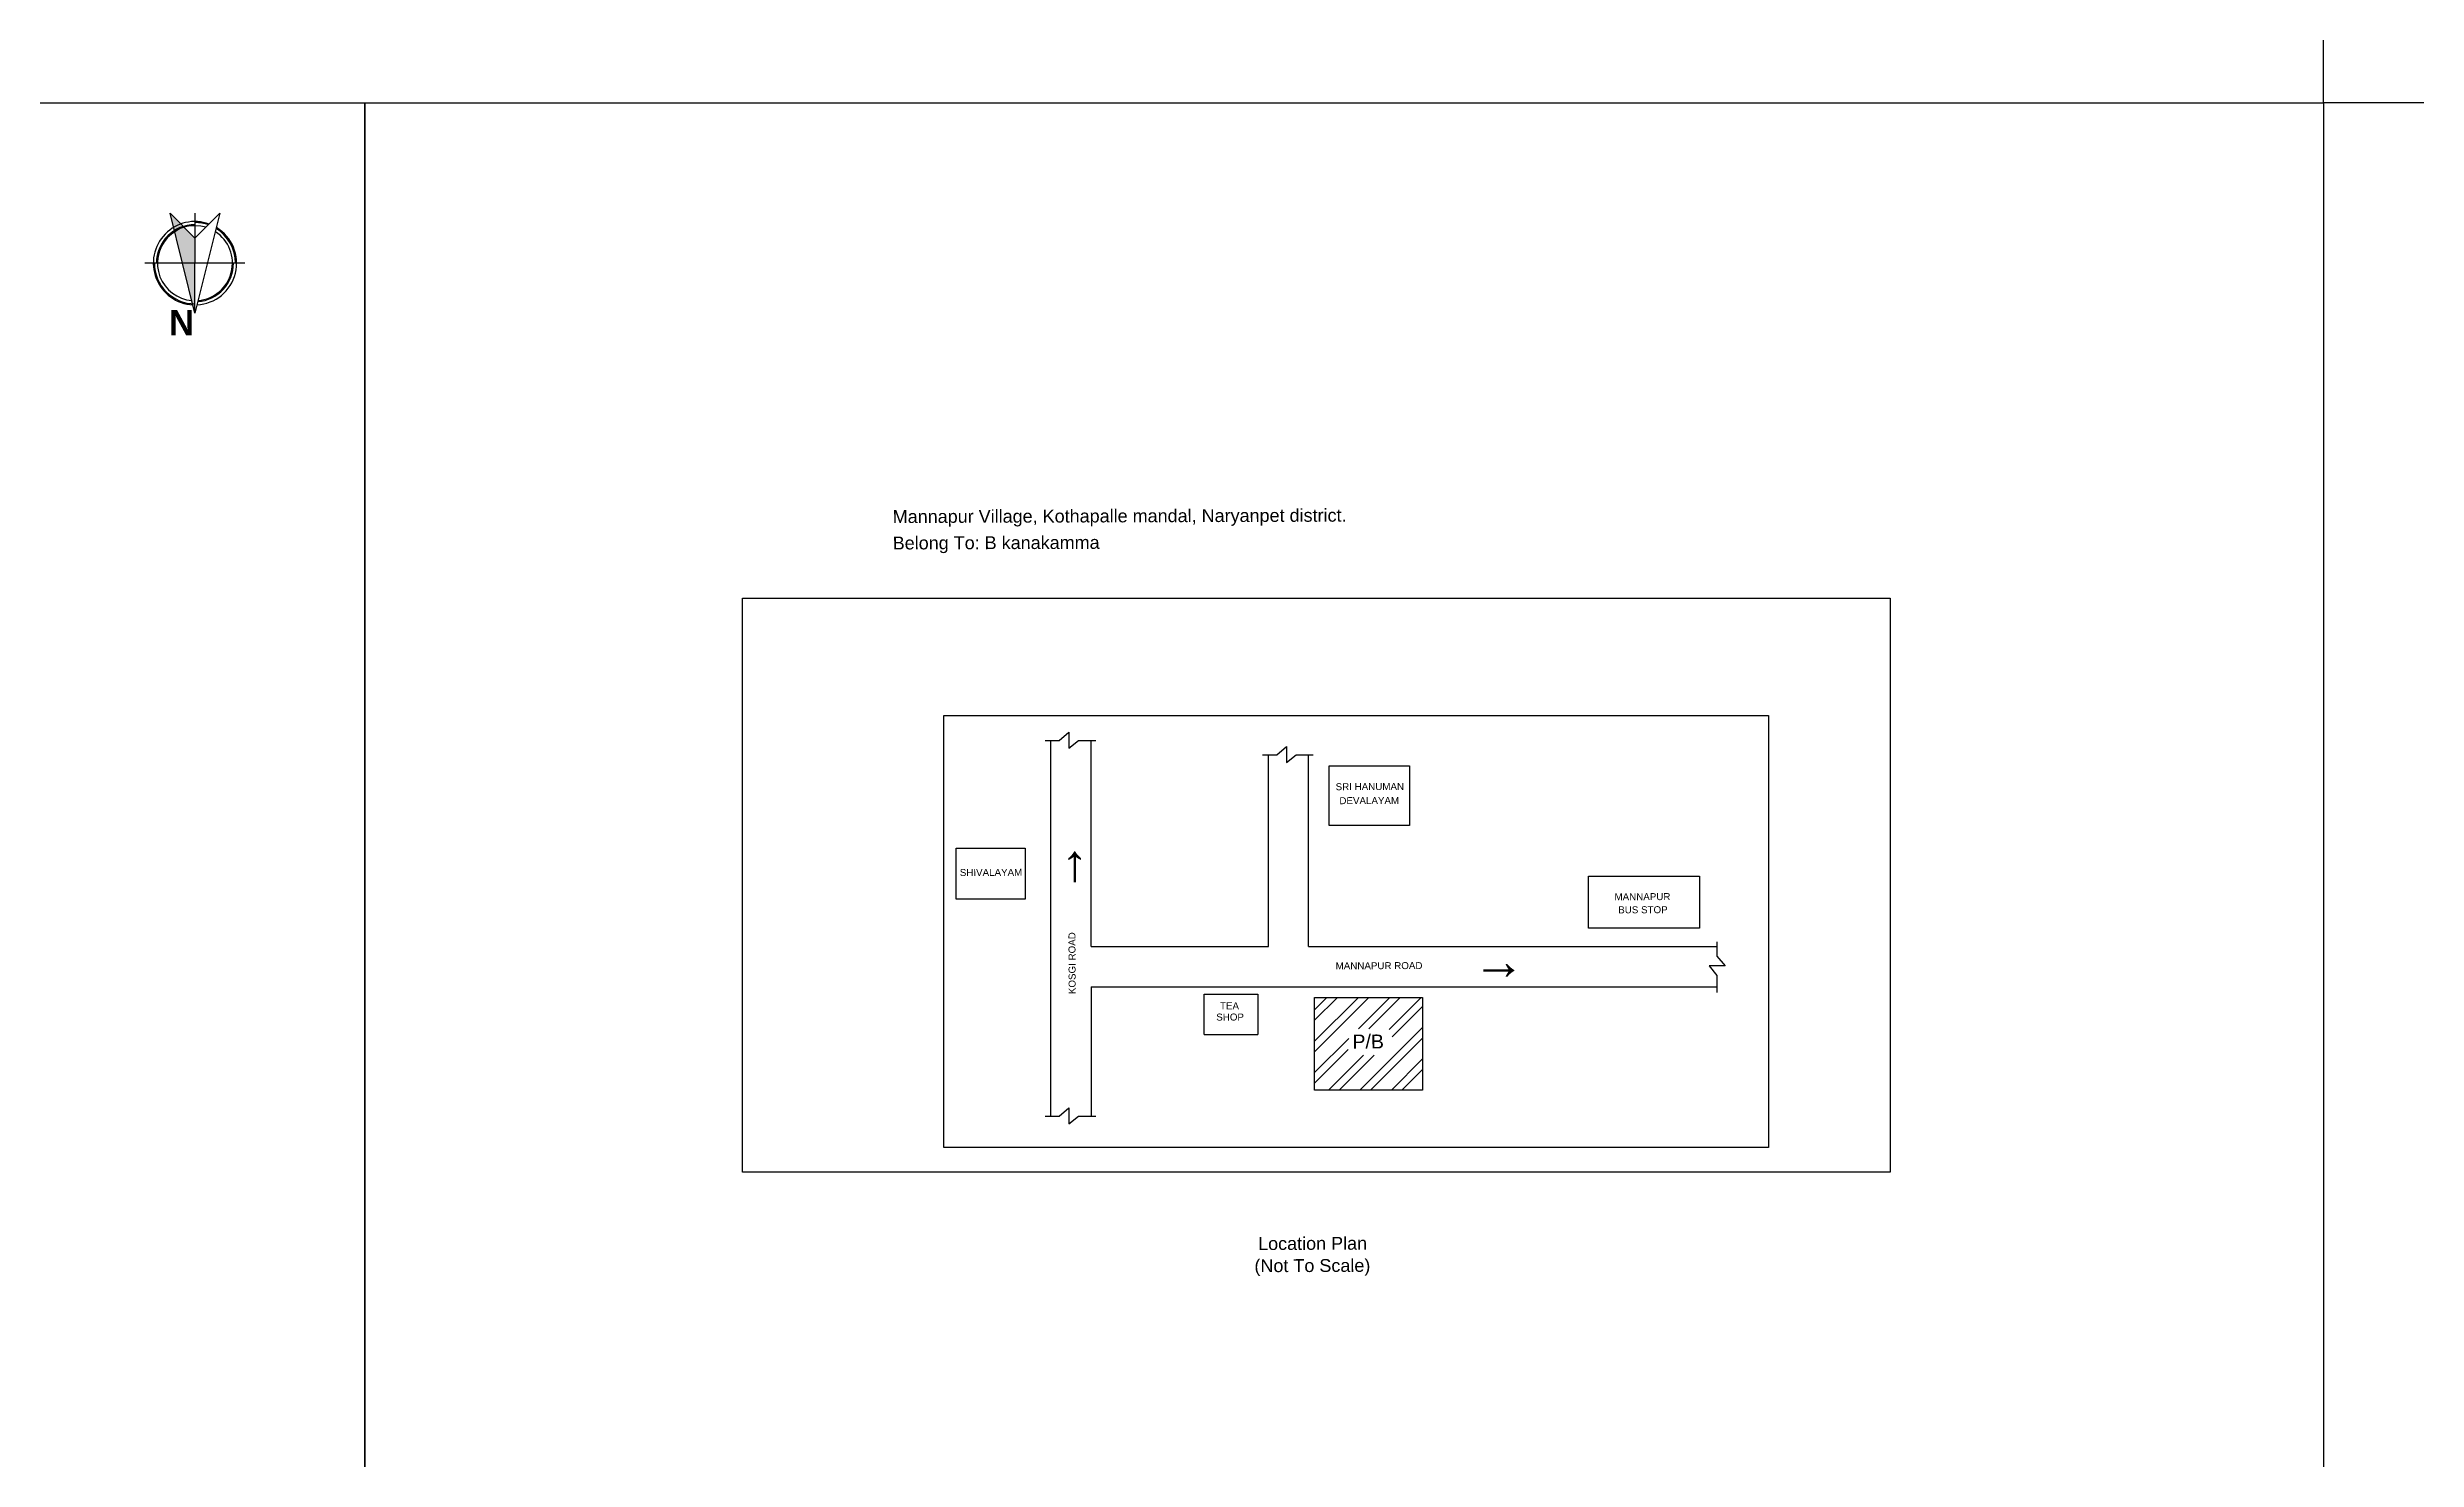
# Model space of a CAD drawing. Header units: millimetres. Extents: x 0 to 454357, y 0 to 194260.
# Drawn here: x 38597 to 64000, y 15153 to 30294 of the extents above; entities that cross this region are included whole.
import ezdxf

# ---------------------------------------------------------------- set-up
doc = ezdxf.new("R2010")
doc.units = ezdxf.units.MM
doc.styles.add('SANSSERIFBOLD', font='SASB____.pfb', dxfattribs={"height": 0.3})
doc.styles.get("Standard").update_dxf_attribs({"font": 'arial.ttf'})

msp = doc.modelspace()

# ---------------------------------------------------------------- hatches: boundary and pattern name
h = msp.add_hatch()
h.set_pattern_fill('ANSI32', color=256, scale=25)
h.set_pattern_definition([(45, (890, 0), (-168.3798, 168.3798), []), (45, (1002.25, 0), (-168.3798, 168.3798), [])])
h.paths.add_polyline_path([(53341.1, 20108.1), (52183.8, 20108.1), (52183.8, 19114.7), (53341.1, 19114.7)])
h.paths.add_polyline_path([(52558.6, 19775), (53021.4, 19765), (53001.4, 19490), (52538.6, 19490)], flags=16)

# ---------------------------------------------------------------- linework, layer by layer
for p, q in [((40178.9, 27444.4), (39911.9, 28516.6)), ((39911.9, 28516.6), (40179.6, 28248.4)), ((40178.9, 27444.4), (40179.9, 28516.4)), ((40447.9, 28516.2), (40178.9, 27444.4)), ((40179.6, 28248.4), (40447.9, 28516.2)), ((40715.4, 27979.9), (39643.4, 27980.9)), ((46049.7, 24388.1), (58356.6, 24388.1)), ((46049.7, 18234.6), (46049.7, 24388.1)), ((58356.6, 24388.1), (58356.6, 18234.6)), ((49357.4, 18836.5), (49357.4, 22862.2)), ((49788.4, 20654.4), (49788.4, 22862.2)), ((51689, 20654.4), (51689, 22710)), ((52120, 20654.4), (52120, 22710)), ((49788.4, 20654.4), (51689, 20654.4)), ((52120, 20654.4), (56496.2, 20654.4)), ((49788.4, 20223.1), (49788.4, 18836.5)), ((49788.4, 20222.8), (56496.2, 20220.5)), ((51001.3, 20143), (51576.3, 20143)), ((51001.3, 19711.7), (51001.3, 20143)), ((51576.3, 20143), (51576.3, 19711.7)), ((51001.3, 19711.7), (51576.3, 19711.7)), ((58356.6, 18234.6), (46049.7, 18234.6))]:
    msp.add_line(p, q)
for points in [[(63000, 29700), (63000, 44550), (84000, 44550), (84000, 29700), (63000, 29700)], [(21000, 14850), (21000, 29700), (42000, 29700), (42000, 14850), (21000, 14850)], [(42000, 14850), (42000, 29700), (63000, 29700), (63000, 14850), (42000, 14850)], [(48210, 23130), (57050, 23130), (57050, 18500), (48210, 18500)], [(52340, 22590), (53200, 22590), (53200, 21950), (52340, 21950)], [(48340, 21710), (49080, 21710), (49080, 21160), (48340, 21160)], [(55120, 21410), (56310, 21410), (56310, 20850), (55120, 20850)], [(53341.1, 20108.1), (53341.1, 19114.7), (52183.8, 19114.7), (52183.8, 20108.1)]]:
    msp.add_lwpolyline(points, close=True)
for points in [[(49295.7, 22862.2), (49447, 22862.2), (49550.1, 22950.9), (49550.1, 22779.9), (49654.5, 22862.2), (49837.1, 22862.1)], [(51627.3, 22710), (51778.7, 22710), (51881.7, 22798.7), (51881.7, 22627.7), (51986.1, 22710), (52168.7, 22710)], [(56496.2, 20702.7), (56496.2, 20551.4), (56584.9, 20448.3), (56413.9, 20448.3), (56496.2, 20343.9), (56496.2, 20161.3)], [(49295.7, 18836.6), (49447, 18836.6), (49550.1, 18925.3), (49550.1, 18754.3), (49654.5, 18836.6), (49837.1, 18836.5)]]:
    msp.add_lwpolyline(points)
for radius, start, end in [(446.7, 70.0518, 267.06355), (413.2, 89.9477, 179.9477), (402, 73.07321, 265.11644), (435.5, 70.74208, 89.9477), (446.7, 272.83186, 58.99107), (402, 274.77897, 57.04395), (435.5, 359.9477, 58.54361), (435.5, 179.9477, 269.9477), (413.2, 274.25059, 359.9477)]:
    msp.add_arc((40179.4, 27980.4), radius, start, end)
msp.add_solid([(40178.9, 27444.4), (39911.9, 28516.6), (40179.6, 28248.4)])

# ---------------------------------------------------------------- texts
at = {"style": 'SANSSERIFBOLD', "width": 1}
msp.add_text('N', height=268.6, rotation=180, dxfattribs=at).set_placement((40170.9, 27476.7))
for s, height, rotation, p in [('Mannapur Village, Kothapalle mandal, Naryanpet district.', 138.039, 0.17556, (47660.8, 25194.3)), ('Belong To: B kanakamma', 138.039, 0.17556, (47660.8, 24911.1)), ('SRI HANUMAN', 75, 0.17556, (52410, 22330)), ('DEVALAYAM', 75, 0.17556, (52450, 22180)), ('→', 400, 90.17556, (49710, 21230)), ('SHIVALAYAM', 75, 0.17556, (48380, 21410)), ('MANNAPUR ', 75, 0.17556, (55400, 21150)), ('BUS STOP', 75, 0.17556, (55440, 21010)), ('KOSGI ROAD', 75, 90.17556, (49621.9, 20143.9)), ('MANNAPUR ROAD', 75, 0.17556, (52409.5, 20409.6)), ('→', 400, 0.17556, (53880, 20300)), ('SHOP', 75, 0.17556, (51130, 19860)), ('TEA', 75, 0.17556, (51170, 19980)), ('P/B', 150, 0.17556, (52590, 19560)), ('Location Plan ', 138.039, 0.17556, (51578.7, 17400.2)), ('(Not To Scale)', 138.039, 0.17556, (51539.2, 17162.6))]:
    msp.add_text(s, height=height, rotation=rotation).set_placement(p)

doc.saveas('drawing.dxf')
